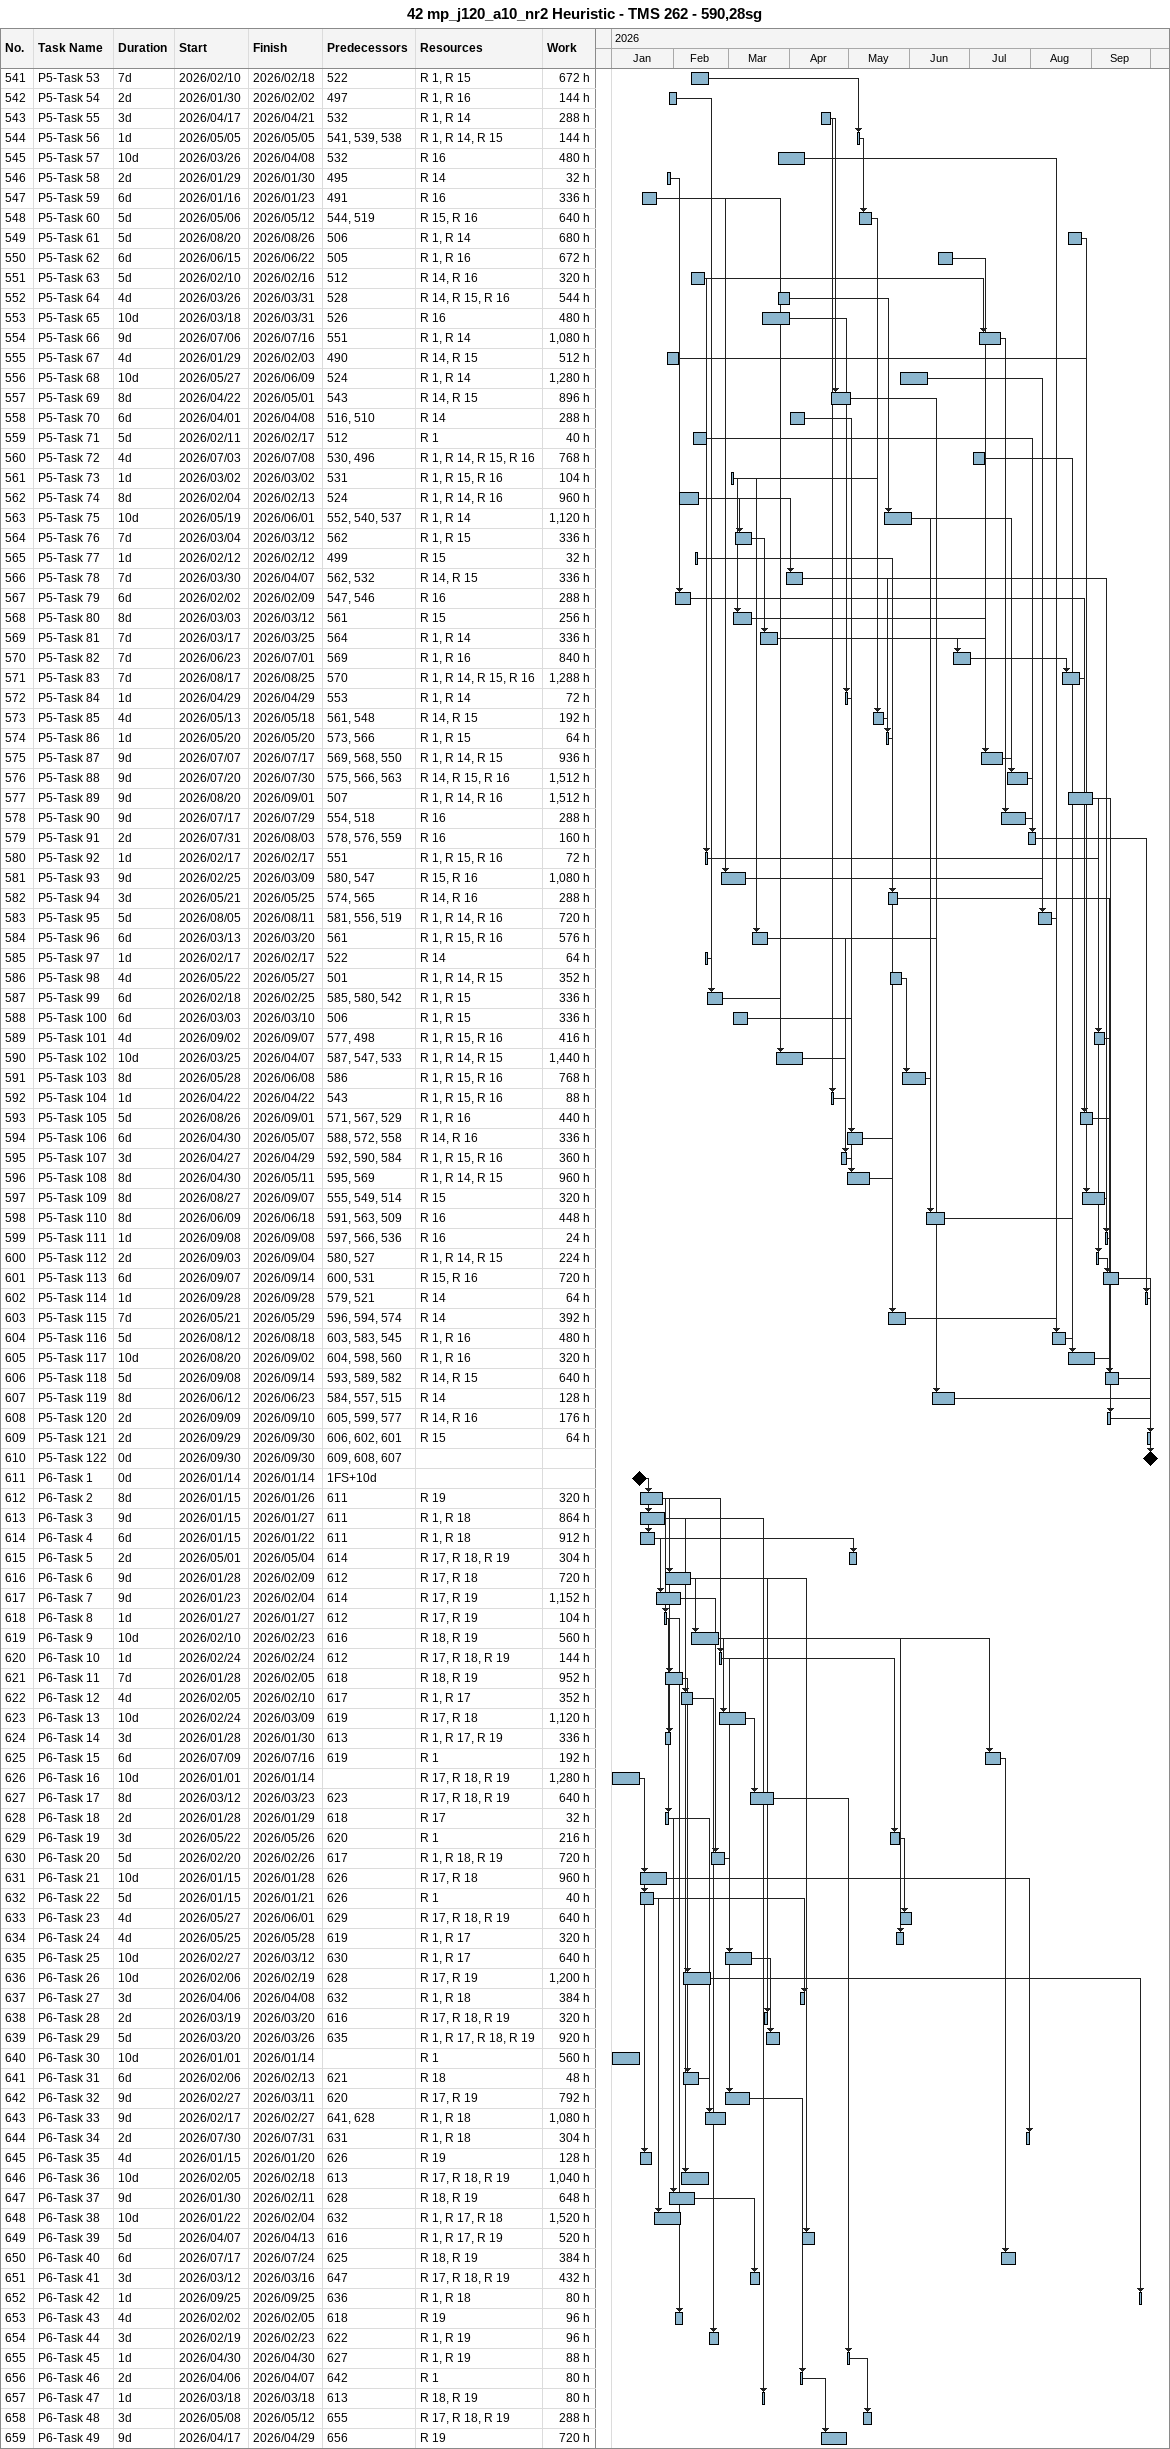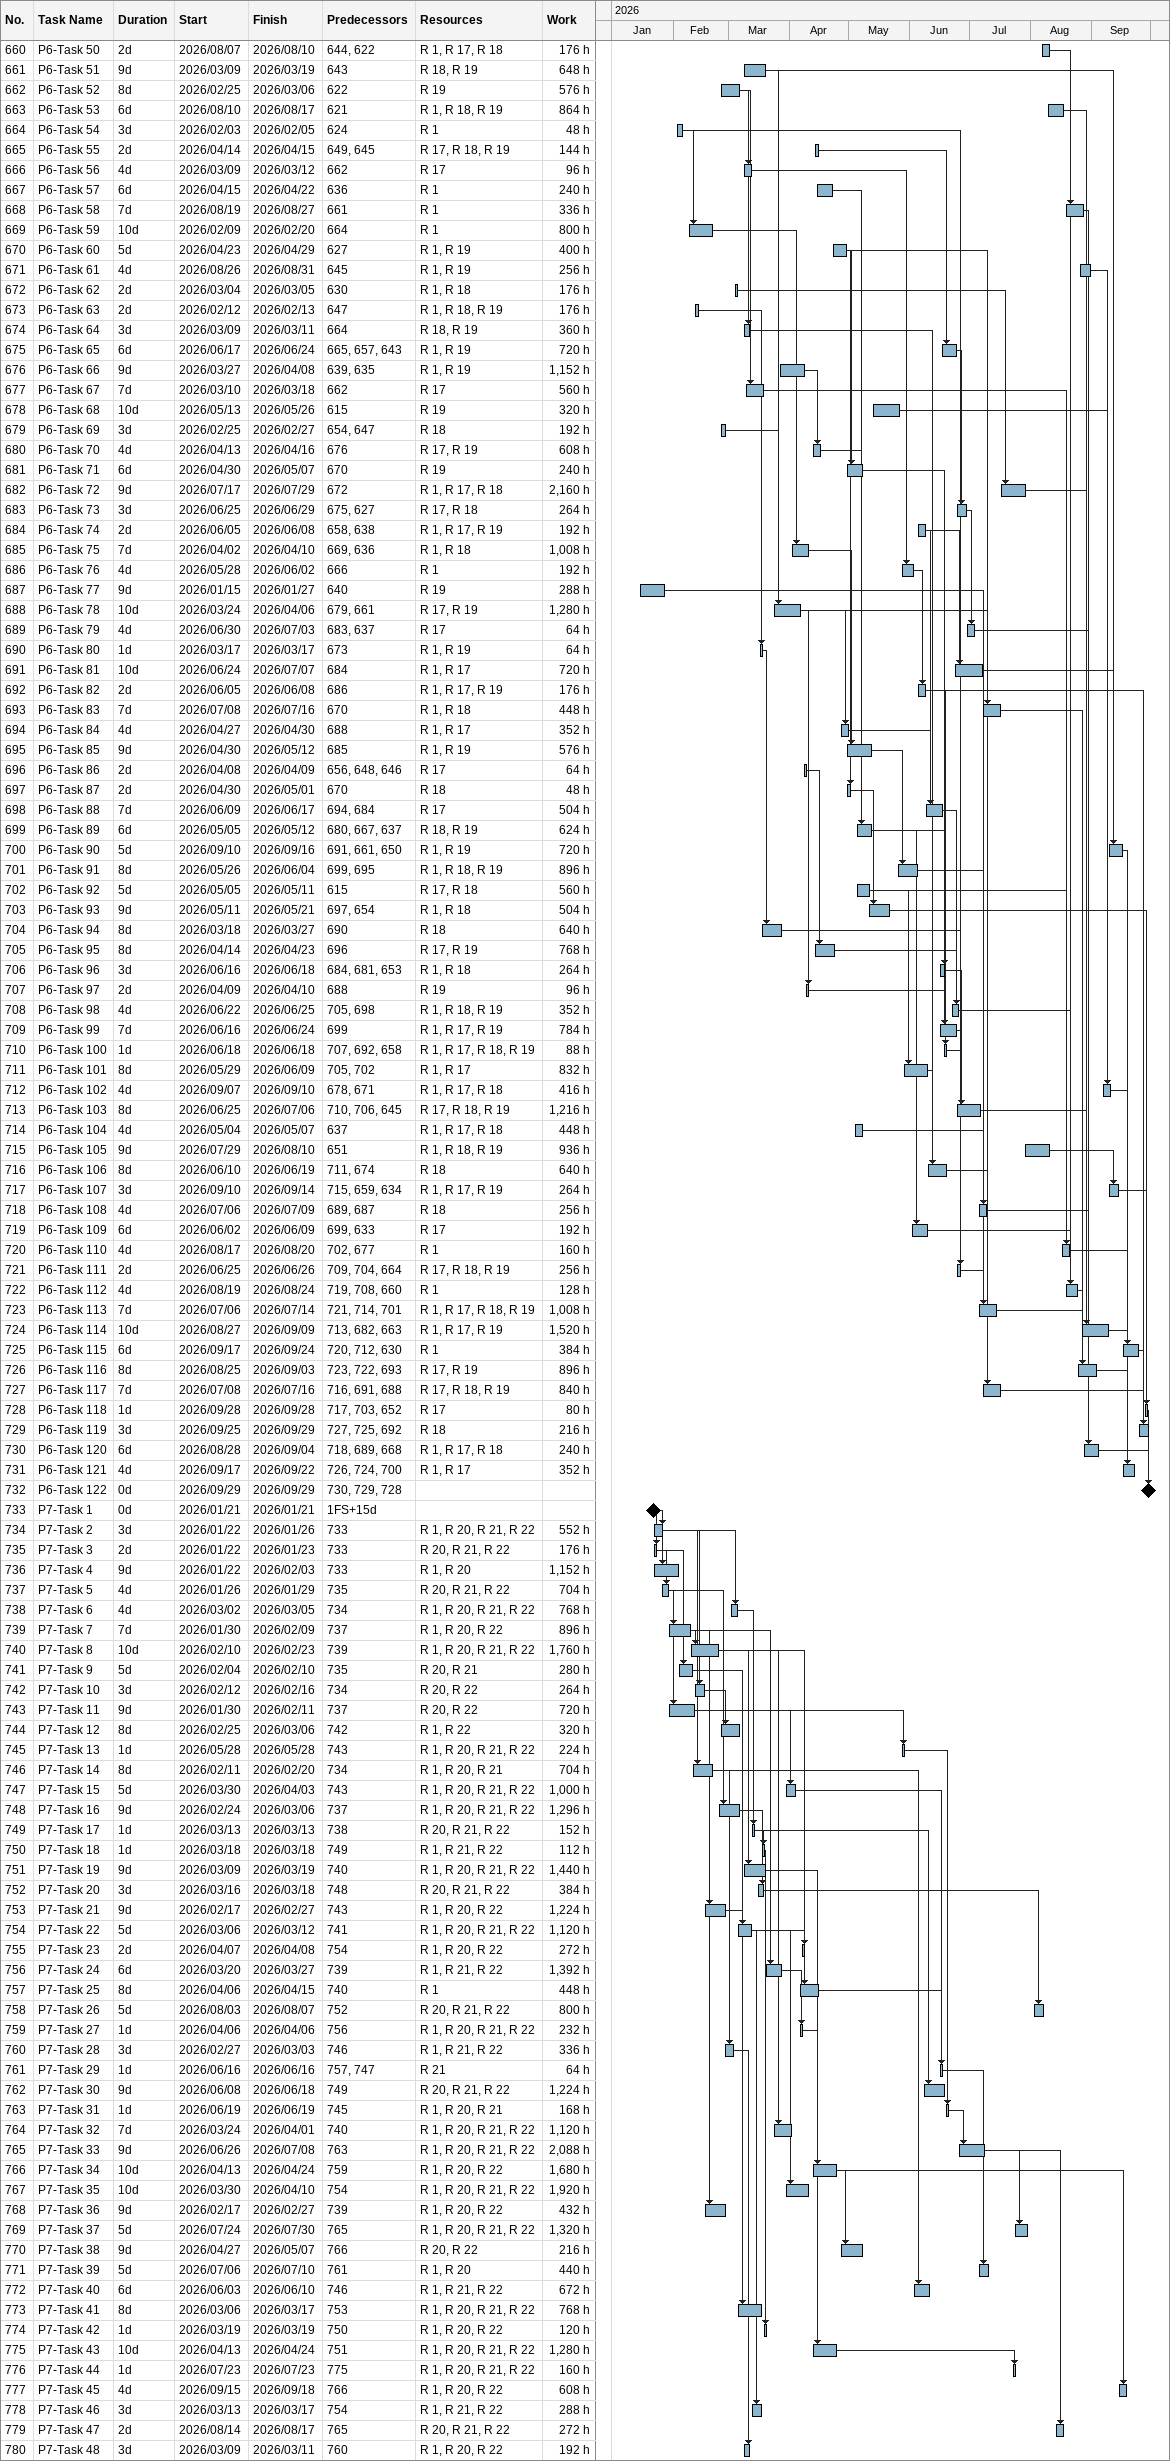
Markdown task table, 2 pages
42 mp_j120_a10_nr2 Heuristic - TMS 262 - 590,28sg

| ID | Task | Duration | Start | Finish | Predecessors | Resources | Work (h) |
|---|---|---|---|---|---|---|---|
| 541 | P5-Task 53 | 7d | 2026-02-10 | 2026-02-18 | 522 | R 1, R 15 | 672 |
| 542 | P5-Task 54 | 2d | 2026-01-30 | 2026-02-02 | 497 | R 1, R 16 | 144 |
| 543 | P5-Task 55 | 3d | 2026-04-17 | 2026-04-21 | 532 | R 1, R 14 | 288 |
| 544 | P5-Task 56 | 1d | 2026-05-05 | 2026-05-05 | 541, 539, 538 | R 1, R 14, R 15 | 144 |
| 545 | P5-Task 57 | 10d | 2026-03-26 | 2026-04-08 | 532 | R 16 | 480 |
| 546 | P5-Task 58 | 2d | 2026-01-29 | 2026-01-30 | 495 | R 14 | 32 |
| 547 | P5-Task 59 | 6d | 2026-01-16 | 2026-01-23 | 491 | R 16 | 336 |
| 548 | P5-Task 60 | 5d | 2026-05-06 | 2026-05-12 | 544, 519 | R 15, R 16 | 640 |
| 549 | P5-Task 61 | 5d | 2026-08-20 | 2026-08-26 | 506 | R 1, R 14 | 680 |
| 550 | P5-Task 62 | 6d | 2026-06-15 | 2026-06-22 | 505 | R 1, R 16 | 672 |
| 551 | P5-Task 63 | 5d | 2026-02-10 | 2026-02-16 | 512 | R 14, R 16 | 320 |
| 552 | P5-Task 64 | 4d | 2026-03-26 | 2026-03-31 | 528 | R 14, R 15, R 16 | 544 |
| 553 | P5-Task 65 | 10d | 2026-03-18 | 2026-03-31 | 526 | R 16 | 480 |
| 554 | P5-Task 66 | 9d | 2026-07-06 | 2026-07-16 | 551 | R 1, R 14 | 1080 |
| 555 | P5-Task 67 | 4d | 2026-01-29 | 2026-02-03 | 490 | R 14, R 15 | 512 |
| 556 | P5-Task 68 | 10d | 2026-05-27 | 2026-06-09 | 524 | R 1, R 14 | 1280 |
| 557 | P5-Task 69 | 8d | 2026-04-22 | 2026-05-01 | 543 | R 14, R 15 | 896 |
| 558 | P5-Task 70 | 6d | 2026-04-01 | 2026-04-08 | 516, 510 | R 14 | 288 |
| 559 | P5-Task 71 | 5d | 2026-02-11 | 2026-02-17 | 512 | R 1 | 40 |
| 560 | P5-Task 72 | 4d | 2026-07-03 | 2026-07-08 | 530, 496 | R 1, R 14, R 15, R 16 | 768 |
| 561 | P5-Task 73 | 1d | 2026-03-02 | 2026-03-02 | 531 | R 1, R 15, R 16 | 104 |
| 562 | P5-Task 74 | 8d | 2026-02-04 | 2026-02-13 | 524 | R 1, R 14, R 16 | 960 |
| 563 | P5-Task 75 | 10d | 2026-05-19 | 2026-06-01 | 552, 540, 537 | R 1, R 14 | 1120 |
| 564 | P5-Task 76 | 7d | 2026-03-04 | 2026-03-12 | 562 | R 1, R 15 | 336 |
| 565 | P5-Task 77 | 1d | 2026-02-12 | 2026-02-12 | 499 | R 15 | 32 |
| 566 | P5-Task 78 | 7d | 2026-03-30 | 2026-04-07 | 562, 532 | R 14, R 15 | 336 |
| 567 | P5-Task 79 | 6d | 2026-02-02 | 2026-02-09 | 547, 546 | R 16 | 288 |
| 568 | P5-Task 80 | 8d | 2026-03-03 | 2026-03-12 | 561 | R 15 | 256 |
| 569 | P5-Task 81 | 7d | 2026-03-17 | 2026-03-25 | 564 | R 1, R 14 | 336 |
| 570 | P5-Task 82 | 7d | 2026-06-23 | 2026-07-01 | 569 | R 1, R 16 | 840 |
| 571 | P5-Task 83 | 7d | 2026-08-17 | 2026-08-25 | 570 | R 1, R 14, R 15, R 16 | 1288 |
| 572 | P5-Task 84 | 1d | 2026-04-29 | 2026-04-29 | 553 | R 1, R 14 | 72 |
| 573 | P5-Task 85 | 4d | 2026-05-13 | 2026-05-18 | 561, 548 | R 14, R 15 | 192 |
| 574 | P5-Task 86 | 1d | 2026-05-20 | 2026-05-20 | 573, 566 | R 1, R 15 | 64 |
| 575 | P5-Task 87 | 9d | 2026-07-07 | 2026-07-17 | 569, 568, 550 | R 1, R 14, R 15 | 936 |
| 576 | P5-Task 88 | 9d | 2026-07-20 | 2026-07-30 | 575, 566, 563 | R 14, R 15, R 16 | 1512 |
| 577 | P5-Task 89 | 9d | 2026-08-20 | 2026-09-01 | 507 | R 1, R 14, R 16 | 1512 |
| 578 | P5-Task 90 | 9d | 2026-07-17 | 2026-07-29 | 554, 518 | R 16 | 288 |
| 579 | P5-Task 91 | 2d | 2026-07-31 | 2026-08-03 | 578, 576, 559 | R 16 | 160 |
| 580 | P5-Task 92 | 1d | 2026-02-17 | 2026-02-17 | 551 | R 1, R 15, R 16 | 72 |
| 581 | P5-Task 93 | 9d | 2026-02-25 | 2026-03-09 | 580, 547 | R 15, R 16 | 1080 |
| 582 | P5-Task 94 | 3d | 2026-05-21 | 2026-05-25 | 574, 565 | R 14, R 16 | 288 |
| 583 | P5-Task 95 | 5d | 2026-08-05 | 2026-08-11 | 581, 556, 519 | R 1, R 14, R 16 | 720 |
| 584 | P5-Task 96 | 6d | 2026-03-13 | 2026-03-20 | 561 | R 1, R 15, R 16 | 576 |
| 585 | P5-Task 97 | 1d | 2026-02-17 | 2026-02-17 | 522 | R 14 | 64 |
| 586 | P5-Task 98 | 4d | 2026-05-22 | 2026-05-27 | 501 | R 1, R 14, R 15 | 352 |
| 587 | P5-Task 99 | 6d | 2026-02-18 | 2026-02-25 | 585, 580, 542 | R 1, R 15 | 336 |
| 588 | P5-Task 100 | 6d | 2026-03-03 | 2026-03-10 | 506 | R 1, R 15 | 336 |
| 589 | P5-Task 101 | 4d | 2026-09-02 | 2026-09-07 | 577, 498 | R 1, R 15, R 16 | 416 |
| 590 | P5-Task 102 | 10d | 2026-03-25 | 2026-04-07 | 587, 547, 533 | R 1, R 14, R 15 | 1440 |
| 591 | P5-Task 103 | 8d | 2026-05-28 | 2026-06-08 | 586 | R 1, R 15, R 16 | 768 |
| 592 | P5-Task 104 | 1d | 2026-04-22 | 2026-04-22 | 543 | R 1, R 15, R 16 | 88 |
| 593 | P5-Task 105 | 5d | 2026-08-26 | 2026-09-01 | 571, 567, 529 | R 1, R 16 | 440 |
| 594 | P5-Task 106 | 6d | 2026-04-30 | 2026-05-07 | 588, 572, 558 | R 14, R 16 | 336 |
| 595 | P5-Task 107 | 3d | 2026-04-27 | 2026-04-29 | 592, 590, 584 | R 1, R 15, R 16 | 360 |
| 596 | P5-Task 108 | 8d | 2026-04-30 | 2026-05-11 | 595, 569 | R 1, R 14, R 15 | 960 |
| 597 | P5-Task 109 | 8d | 2026-08-27 | 2026-09-07 | 555, 549, 514 | R 15 | 320 |
| 598 | P5-Task 110 | 8d | 2026-06-09 | 2026-06-18 | 591, 563, 509 | R 16 | 448 |
| 599 | P5-Task 111 | 1d | 2026-09-08 | 2026-09-08 | 597, 566, 536 | R 16 | 24 |
| 600 | P5-Task 112 | 2d | 2026-09-03 | 2026-09-04 | 580, 527 | R 1, R 14, R 15 | 224 |
| 601 | P5-Task 113 | 6d | 2026-09-07 | 2026-09-14 | 600, 531 | R 15, R 16 | 720 |
| 602 | P5-Task 114 | 1d | 2026-09-28 | 2026-09-28 | 579, 521 | R 14 | 64 |
| 603 | P5-Task 115 | 7d | 2026-05-21 | 2026-05-29 | 596, 594, 574 | R 14 | 392 |
| 604 | P5-Task 116 | 5d | 2026-08-12 | 2026-08-18 | 603, 583, 545 | R 1, R 16 | 480 |
| 605 | P5-Task 117 | 10d | 2026-08-20 | 2026-09-02 | 604, 598, 560 | R 1, R 16 | 320 |
| 606 | P5-Task 118 | 5d | 2026-09-08 | 2026-09-14 | 593, 589, 582 | R 14, R 15 | 640 |
| 607 | P5-Task 119 | 8d | 2026-06-12 | 2026-06-23 | 584, 557, 515 | R 14 | 128 |
| 608 | P5-Task 120 | 2d | 2026-09-09 | 2026-09-10 | 605, 599, 577 | R 14, R 16 | 176 |
| 609 | P5-Task 121 | 2d | 2026-09-29 | 2026-09-30 | 606, 602, 601 | R 15 | 64 |
| 610 | P5-Task 122 | 0d | 2026-09-30 | 2026-09-30 | 609, 608, 607 |  |  |
| 611 | P6-Task 1 | 0d | 2026-01-14 | 2026-01-14 | 1FS+10d |  |  |
| 612 | P6-Task 2 | 8d | 2026-01-15 | 2026-01-26 | 611 | R 19 | 320 |
| 613 | P6-Task 3 | 9d | 2026-01-15 | 2026-01-27 | 611 | R 1, R 18 | 864 |
| 614 | P6-Task 4 | 6d | 2026-01-15 | 2026-01-22 | 611 | R 1, R 18 | 912 |
| 615 | P6-Task 5 | 2d | 2026-05-01 | 2026-05-04 | 614 | R 17, R 18, R 19 | 304 |
| 616 | P6-Task 6 | 9d | 2026-01-28 | 2026-02-09 | 612 | R 17, R 18 | 720 |
| 617 | P6-Task 7 | 9d | 2026-01-23 | 2026-02-04 | 614 | R 17, R 19 | 1152 |
| 618 | P6-Task 8 | 1d | 2026-01-27 | 2026-01-27 | 612 | R 17, R 19 | 104 |
| 619 | P6-Task 9 | 10d | 2026-02-10 | 2026-02-23 | 616 | R 18, R 19 | 560 |
| 620 | P6-Task 10 | 1d | 2026-02-24 | 2026-02-24 | 612 | R 17, R 18, R 19 | 144 |
| 621 | P6-Task 11 | 7d | 2026-01-28 | 2026-02-05 | 618 | R 18, R 19 | 952 |
| 622 | P6-Task 12 | 4d | 2026-02-05 | 2026-02-10 | 617 | R 1, R 17 | 352 |
| 623 | P6-Task 13 | 10d | 2026-02-24 | 2026-03-09 | 619 | R 17, R 18 | 1120 |
| 624 | P6-Task 14 | 3d | 2026-01-28 | 2026-01-30 | 613 | R 1, R 17, R 19 | 336 |
| 625 | P6-Task 15 | 6d | 2026-07-09 | 2026-07-16 | 619 | R 1 | 192 |
| 626 | P6-Task 16 | 10d | 2026-01-01 | 2026-01-14 |  | R 17, R 18, R 19 | 1280 |
| 627 | P6-Task 17 | 8d | 2026-03-12 | 2026-03-23 | 623 | R 17, R 18, R 19 | 640 |
| 628 | P6-Task 18 | 2d | 2026-01-28 | 2026-01-29 | 618 | R 17 | 32 |
| 629 | P6-Task 19 | 3d | 2026-05-22 | 2026-05-26 | 620 | R 1 | 216 |
| 630 | P6-Task 20 | 5d | 2026-02-20 | 2026-02-26 | 617 | R 1, R 18, R 19 | 720 |
| 631 | P6-Task 21 | 10d | 2026-01-15 | 2026-01-28 | 626 | R 17, R 18 | 960 |
| 632 | P6-Task 22 | 5d | 2026-01-15 | 2026-01-21 | 626 | R 1 | 40 |
| 633 | P6-Task 23 | 4d | 2026-05-27 | 2026-06-01 | 629 | R 17, R 18, R 19 | 640 |
| 634 | P6-Task 24 | 4d | 2026-05-25 | 2026-05-28 | 619 | R 1, R 17 | 320 |
| 635 | P6-Task 25 | 10d | 2026-02-27 | 2026-03-12 | 630 | R 1, R 17 | 640 |
| 636 | P6-Task 26 | 10d | 2026-02-06 | 2026-02-19 | 628 | R 17, R 19 | 1200 |
| 637 | P6-Task 27 | 3d | 2026-04-06 | 2026-04-08 | 632 | R 1, R 18 | 384 |
| 638 | P6-Task 28 | 2d | 2026-03-19 | 2026-03-20 | 616 | R 17, R 18, R 19 | 320 |
| 639 | P6-Task 29 | 5d | 2026-03-20 | 2026-03-26 | 635 | R 1, R 17, R 18, R 19 | 920 |
| 640 | P6-Task 30 | 10d | 2026-01-01 | 2026-01-14 |  | R 1 | 560 |
| 641 | P6-Task 31 | 6d | 2026-02-06 | 2026-02-13 | 621 | R 18 | 48 |
| 642 | P6-Task 32 | 9d | 2026-02-27 | 2026-03-11 | 620 | R 17, R 19 | 792 |
| 643 | P6-Task 33 | 9d | 2026-02-17 | 2026-02-27 | 641, 628 | R 1, R 18 | 1080 |
| 644 | P6-Task 34 | 2d | 2026-07-30 | 2026-07-31 | 631 | R 1, R 18 | 304 |
| 645 | P6-Task 35 | 4d | 2026-01-15 | 2026-01-20 | 626 | R 19 | 128 |
| 646 | P6-Task 36 | 10d | 2026-02-05 | 2026-02-18 | 613 | R 17, R 18, R 19 | 1040 |
| 647 | P6-Task 37 | 9d | 2026-01-30 | 2026-02-11 | 628 | R 18, R 19 | 648 |
| 648 | P6-Task 38 | 10d | 2026-01-22 | 2026-02-04 | 632 | R 1, R 17, R 18 | 1520 |
| 649 | P6-Task 39 | 5d | 2026-04-07 | 2026-04-13 | 616 | R 1, R 17, R 19 | 520 |
| 650 | P6-Task 40 | 6d | 2026-07-17 | 2026-07-24 | 625 | R 18, R 19 | 384 |
| 651 | P6-Task 41 | 3d | 2026-03-12 | 2026-03-16 | 647 | R 17, R 18, R 19 | 432 |
| 652 | P6-Task 42 | 1d | 2026-09-25 | 2026-09-25 | 636 | R 1, R 18 | 80 |
| 653 | P6-Task 43 | 4d | 2026-02-02 | 2026-02-05 | 618 | R 19 | 96 |
| 654 | P6-Task 44 | 3d | 2026-02-19 | 2026-02-23 | 622 | R 1, R 19 | 96 |
| 655 | P6-Task 45 | 1d | 2026-04-30 | 2026-04-30 | 627 | R 1, R 19 | 88 |
| 656 | P6-Task 46 | 2d | 2026-04-06 | 2026-04-07 | 642 | R 1 | 80 |
| 657 | P6-Task 47 | 1d | 2026-03-18 | 2026-03-18 | 613 | R 18, R 19 | 80 |
| 658 | P6-Task 48 | 3d | 2026-05-08 | 2026-05-12 | 655 | R 17, R 18, R 19 | 288 |
| 659 | P6-Task 49 | 9d | 2026-04-17 | 2026-04-29 | 656 | R 19 | 720 |
| 660 | P6-Task 50 | 2d | 2026-08-07 | 2026-08-10 | 644, 622 | R 1, R 17, R 18 | 176 |
| 661 | P6-Task 51 | 9d | 2026-03-09 | 2026-03-19 | 643 | R 18, R 19 | 648 |
| 662 | P6-Task 52 | 8d | 2026-02-25 | 2026-03-06 | 622 | R 19 | 576 |
| 663 | P6-Task 53 | 6d | 2026-08-10 | 2026-08-17 | 621 | R 1, R 18, R 19 | 864 |
| 664 | P6-Task 54 | 3d | 2026-02-03 | 2026-02-05 | 624 | R 1 | 48 |
| 665 | P6-Task 55 | 2d | 2026-04-14 | 2026-04-15 | 649, 645 | R 17, R 18, R 19 | 144 |
| 666 | P6-Task 56 | 4d | 2026-03-09 | 2026-03-12 | 662 | R 17 | 96 |
| 667 | P6-Task 57 | 6d | 2026-04-15 | 2026-04-22 | 636 | R 1 | 240 |
| 668 | P6-Task 58 | 7d | 2026-08-19 | 2026-08-27 | 661 | R 1 | 336 |
| 669 | P6-Task 59 | 10d | 2026-02-09 | 2026-02-20 | 664 | R 1 | 800 |
| 670 | P6-Task 60 | 5d | 2026-04-23 | 2026-04-29 | 627 | R 1, R 19 | 400 |
| 671 | P6-Task 61 | 4d | 2026-08-26 | 2026-08-31 | 645 | R 1, R 19 | 256 |
| 672 | P6-Task 62 | 2d | 2026-03-04 | 2026-03-05 | 630 | R 1, R 18 | 176 |
| 673 | P6-Task 63 | 2d | 2026-02-12 | 2026-02-13 | 647 | R 1, R 18, R 19 | 176 |
| 674 | P6-Task 64 | 3d | 2026-03-09 | 2026-03-11 | 664 | R 18, R 19 | 360 |
| 675 | P6-Task 65 | 6d | 2026-06-17 | 2026-06-24 | 665, 657, 643 | R 1, R 19 | 720 |
| 676 | P6-Task 66 | 9d | 2026-03-27 | 2026-04-08 | 639, 635 | R 1, R 19 | 1152 |
| 677 | P6-Task 67 | 7d | 2026-03-10 | 2026-03-18 | 662 | R 17 | 560 |
| 678 | P6-Task 68 | 10d | 2026-05-13 | 2026-05-26 | 615 | R 19 | 320 |
| 679 | P6-Task 69 | 3d | 2026-02-25 | 2026-02-27 | 654, 647 | R 18 | 192 |
| 680 | P6-Task 70 | 4d | 2026-04-13 | 2026-04-16 | 676 | R 17, R 19 | 608 |
| 681 | P6-Task 71 | 6d | 2026-04-30 | 2026-05-07 | 670 | R 19 | 240 |
| 682 | P6-Task 72 | 9d | 2026-07-17 | 2026-07-29 | 672 | R 1, R 17, R 18 | 2160 |
| 683 | P6-Task 73 | 3d | 2026-06-25 | 2026-06-29 | 675, 627 | R 17, R 18 | 264 |
| 684 | P6-Task 74 | 2d | 2026-06-05 | 2026-06-08 | 658, 638 | R 1, R 17, R 19 | 192 |
| 685 | P6-Task 75 | 7d | 2026-04-02 | 2026-04-10 | 669, 636 | R 1, R 18 | 1008 |
| 686 | P6-Task 76 | 4d | 2026-05-28 | 2026-06-02 | 666 | R 1 | 192 |
| 687 | P6-Task 77 | 9d | 2026-01-15 | 2026-01-27 | 640 | R 19 | 288 |
| 688 | P6-Task 78 | 10d | 2026-03-24 | 2026-04-06 | 679, 661 | R 17, R 19 | 1280 |
| 689 | P6-Task 79 | 4d | 2026-06-30 | 2026-07-03 | 683, 637 | R 17 | 64 |
| 690 | P6-Task 80 | 1d | 2026-03-17 | 2026-03-17 | 673 | R 1, R 19 | 64 |
| 691 | P6-Task 81 | 10d | 2026-06-24 | 2026-07-07 | 684 | R 1, R 17 | 720 |
| 692 | P6-Task 82 | 2d | 2026-06-05 | 2026-06-08 | 686 | R 1, R 17, R 19 | 176 |
| 693 | P6-Task 83 | 7d | 2026-07-08 | 2026-07-16 | 670 | R 1, R 18 | 448 |
| 694 | P6-Task 84 | 4d | 2026-04-27 | 2026-04-30 | 688 | R 1, R 17 | 352 |
| 695 | P6-Task 85 | 9d | 2026-04-30 | 2026-05-12 | 685 | R 1, R 19 | 576 |
| 696 | P6-Task 86 | 2d | 2026-04-08 | 2026-04-09 | 656, 648, 646 | R 17 | 64 |
| 697 | P6-Task 87 | 2d | 2026-04-30 | 2026-05-01 | 670 | R 18 | 48 |
| 698 | P6-Task 88 | 7d | 2026-06-09 | 2026-06-17 | 694, 684 | R 17 | 504 |
| 699 | P6-Task 89 | 6d | 2026-05-05 | 2026-05-12 | 680, 667, 637 | R 18, R 19 | 624 |
| 700 | P6-Task 90 | 5d | 2026-09-10 | 2026-09-16 | 691, 661, 650 | R 1, R 19 | 720 |
| 701 | P6-Task 91 | 8d | 2026-05-26 | 2026-06-04 | 699, 695 | R 1, R 18, R 19 | 896 |
| 702 | P6-Task 92 | 5d | 2026-05-05 | 2026-05-11 | 615 | R 17, R 18 | 560 |
| 703 | P6-Task 93 | 9d | 2026-05-11 | 2026-05-21 | 697, 654 | R 1, R 18 | 504 |
| 704 | P6-Task 94 | 8d | 2026-03-18 | 2026-03-27 | 690 | R 18 | 640 |
| 705 | P6-Task 95 | 8d | 2026-04-14 | 2026-04-23 | 696 | R 17, R 19 | 768 |
| 706 | P6-Task 96 | 3d | 2026-06-16 | 2026-06-18 | 684, 681, 653 | R 1, R 18 | 264 |
| 707 | P6-Task 97 | 2d | 2026-04-09 | 2026-04-10 | 688 | R 19 | 96 |
| 708 | P6-Task 98 | 4d | 2026-06-22 | 2026-06-25 | 705, 698 | R 1, R 18, R 19 | 352 |
| 709 | P6-Task 99 | 7d | 2026-06-16 | 2026-06-24 | 699 | R 1, R 17, R 19 | 784 |
| 710 | P6-Task 100 | 1d | 2026-06-18 | 2026-06-18 | 707, 692, 658 | R 1, R 17, R 18, R 19 | 88 |
| 711 | P6-Task 101 | 8d | 2026-05-29 | 2026-06-09 | 705, 702 | R 1, R 17 | 832 |
| 712 | P6-Task 102 | 4d | 2026-09-07 | 2026-09-10 | 678, 671 | R 1, R 17, R 18 | 416 |
| 713 | P6-Task 103 | 8d | 2026-06-25 | 2026-07-06 | 710, 706, 645 | R 17, R 18, R 19 | 1216 |
| 714 | P6-Task 104 | 4d | 2026-05-04 | 2026-05-07 | 637 | R 1, R 17, R 18 | 448 |
| 715 | P6-Task 105 | 9d | 2026-07-29 | 2026-08-10 | 651 | R 1, R 18, R 19 | 936 |
| 716 | P6-Task 106 | 8d | 2026-06-10 | 2026-06-19 | 711, 674 | R 18 | 640 |
| 717 | P6-Task 107 | 3d | 2026-09-10 | 2026-09-14 | 715, 659, 634 | R 1, R 17, R 19 | 264 |
| 718 | P6-Task 108 | 4d | 2026-07-06 | 2026-07-09 | 689, 687 | R 18 | 256 |
| 719 | P6-Task 109 | 6d | 2026-06-02 | 2026-06-09 | 699, 633 | R 17 | 192 |
| 720 | P6-Task 110 | 4d | 2026-08-17 | 2026-08-20 | 702, 677 | R 1 | 160 |
| 721 | P6-Task 111 | 2d | 2026-06-25 | 2026-06-26 | 709, 704, 664 | R 17, R 18, R 19 | 256 |
| 722 | P6-Task 112 | 4d | 2026-08-19 | 2026-08-24 | 719, 708, 660 | R 1 | 128 |
| 723 | P6-Task 113 | 7d | 2026-07-06 | 2026-07-14 | 721, 714, 701 | R 1, R 17, R 18, R 19 | 1008 |
| 724 | P6-Task 114 | 10d | 2026-08-27 | 2026-09-09 | 713, 682, 663 | R 1, R 17, R 19 | 1520 |
| 725 | P6-Task 115 | 6d | 2026-09-17 | 2026-09-24 | 720, 712, 630 | R 1 | 384 |
| 726 | P6-Task 116 | 8d | 2026-08-25 | 2026-09-03 | 723, 722, 693 | R 17, R 19 | 896 |
| 727 | P6-Task 117 | 7d | 2026-07-08 | 2026-07-16 | 716, 691, 688 | R 17, R 18, R 19 | 840 |
| 728 | P6-Task 118 | 1d | 2026-09-28 | 2026-09-28 | 717, 703, 652 | R 17 | 80 |
| 729 | P6-Task 119 | 3d | 2026-09-25 | 2026-09-29 | 727, 725, 692 | R 18 | 216 |
| 730 | P6-Task 120 | 6d | 2026-08-28 | 2026-09-04 | 718, 689, 668 | R 1, R 17, R 18 | 240 |
| 731 | P6-Task 121 | 4d | 2026-09-17 | 2026-09-22 | 726, 724, 700 | R 1, R 17 | 352 |
| 732 | P6-Task 122 | 0d | 2026-09-29 | 2026-09-29 | 730, 729, 728 |  |  |
| 733 | P7-Task 1 | 0d | 2026-01-21 | 2026-01-21 | 1FS+15d |  |  |
| 734 | P7-Task 2 | 3d | 2026-01-22 | 2026-01-26 | 733 | R 1, R 20, R 21, R 22 | 552 |
| 735 | P7-Task 3 | 2d | 2026-01-22 | 2026-01-23 | 733 | R 20, R 21, R 22 | 176 |
| 736 | P7-Task 4 | 9d | 2026-01-22 | 2026-02-03 | 733 | R 1, R 20 | 1152 |
| 737 | P7-Task 5 | 4d | 2026-01-26 | 2026-01-29 | 735 | R 20, R 21, R 22 | 704 |
| 738 | P7-Task 6 | 4d | 2026-03-02 | 2026-03-05 | 734 | R 1, R 20, R 21, R 22 | 768 |
| 739 | P7-Task 7 | 7d | 2026-01-30 | 2026-02-09 | 737 | R 1, R 20, R 22 | 896 |
| 740 | P7-Task 8 | 10d | 2026-02-10 | 2026-02-23 | 739 | R 1, R 20, R 21, R 22 | 1760 |
| 741 | P7-Task 9 | 5d | 2026-02-04 | 2026-02-10 | 735 | R 20, R 21 | 280 |
| 742 | P7-Task 10 | 3d | 2026-02-12 | 2026-02-16 | 734 | R 20, R 22 | 264 |
| 743 | P7-Task 11 | 9d | 2026-01-30 | 2026-02-11 | 737 | R 20, R 22 | 720 |
| 744 | P7-Task 12 | 8d | 2026-02-25 | 2026-03-06 | 742 | R 1, R 22 | 320 |
| 745 | P7-Task 13 | 1d | 2026-05-28 | 2026-05-28 | 743 | R 1, R 20, R 21, R 22 | 224 |
| 746 | P7-Task 14 | 8d | 2026-02-11 | 2026-02-20 | 734 | R 1, R 20, R 21 | 704 |
| 747 | P7-Task 15 | 5d | 2026-03-30 | 2026-04-03 | 743 | R 1, R 20, R 21, R 22 | 1000 |
| 748 | P7-Task 16 | 9d | 2026-02-24 | 2026-03-06 | 737 | R 1, R 20, R 21, R 22 | 1296 |
| 749 | P7-Task 17 | 1d | 2026-03-13 | 2026-03-13 | 738 | R 20, R 21, R 22 | 152 |
| 750 | P7-Task 18 | 1d | 2026-03-18 | 2026-03-18 | 749 | R 1, R 21, R 22 | 112 |
| 751 | P7-Task 19 | 9d | 2026-03-09 | 2026-03-19 | 740 | R 1, R 20, R 21, R 22 | 1440 |
| 752 | P7-Task 20 | 3d | 2026-03-16 | 2026-03-18 | 748 | R 20, R 21, R 22 | 384 |
| 753 | P7-Task 21 | 9d | 2026-02-17 | 2026-02-27 | 743 | R 1, R 20, R 22 | 1224 |
| 754 | P7-Task 22 | 5d | 2026-03-06 | 2026-03-12 | 741 | R 1, R 20, R 21, R 22 | 1120 |
| 755 | P7-Task 23 | 2d | 2026-04-07 | 2026-04-08 | 754 | R 1, R 20, R 22 | 272 |
| 756 | P7-Task 24 | 6d | 2026-03-20 | 2026-03-27 | 739 | R 1, R 21, R 22 | 1392 |
| 757 | P7-Task 25 | 8d | 2026-04-06 | 2026-04-15 | 740 | R 1 | 448 |
| 758 | P7-Task 26 | 5d | 2026-08-03 | 2026-08-07 | 752 | R 20, R 21, R 22 | 800 |
| 759 | P7-Task 27 | 1d | 2026-04-06 | 2026-04-06 | 756 | R 1, R 20, R 21, R 22 | 232 |
| 760 | P7-Task 28 | 3d | 2026-02-27 | 2026-03-03 | 746 | R 1, R 21, R 22 | 336 |
| 761 | P7-Task 29 | 1d | 2026-06-16 | 2026-06-16 | 757, 747 | R 21 | 64 |
| 762 | P7-Task 30 | 9d | 2026-06-08 | 2026-06-18 | 749 | R 20, R 21, R 22 | 1224 |
| 763 | P7-Task 31 | 1d | 2026-06-19 | 2026-06-19 | 745 | R 1, R 20, R 21 | 168 |
| 764 | P7-Task 32 | 7d | 2026-03-24 | 2026-04-01 | 740 | R 1, R 20, R 21, R 22 | 1120 |
| 765 | P7-Task 33 | 9d | 2026-06-26 | 2026-07-08 | 763 | R 1, R 20, R 21, R 22 | 2088 |
| 766 | P7-Task 34 | 10d | 2026-04-13 | 2026-04-24 | 759 | R 1, R 20, R 22 | 1680 |
| 767 | P7-Task 35 | 10d | 2026-03-30 | 2026-04-10 | 754 | R 1, R 20, R 21, R 22 | 1920 |
| 768 | P7-Task 36 | 9d | 2026-02-17 | 2026-02-27 | 739 | R 1, R 20, R 22 | 432 |
| 769 | P7-Task 37 | 5d | 2026-07-24 | 2026-07-30 | 765 | R 1, R 20, R 21, R 22 | 1320 |
| 770 | P7-Task 38 | 9d | 2026-04-27 | 2026-05-07 | 766 | R 20, R 22 | 216 |
| 771 | P7-Task 39 | 5d | 2026-07-06 | 2026-07-10 | 761 | R 1, R 20 | 440 |
| 772 | P7-Task 40 | 6d | 2026-06-03 | 2026-06-10 | 746 | R 1, R 21, R 22 | 672 |
| 773 | P7-Task 41 | 8d | 2026-03-06 | 2026-03-17 | 753 | R 1, R 20, R 21, R 22 | 768 |
| 774 | P7-Task 42 | 1d | 2026-03-19 | 2026-03-19 | 750 | R 1, R 20, R 22 | 120 |
| 775 | P7-Task 43 | 10d | 2026-04-13 | 2026-04-24 | 751 | R 1, R 20, R 21, R 22 | 1280 |
| 776 | P7-Task 44 | 1d | 2026-07-23 | 2026-07-23 | 775 | R 1, R 20, R 21, R 22 | 160 |
| 777 | P7-Task 45 | 4d | 2026-09-15 | 2026-09-18 | 766 | R 1, R 20, R 22 | 608 |
| 778 | P7-Task 46 | 3d | 2026-03-13 | 2026-03-17 | 754 | R 1, R 21, R 22 | 288 |
| 779 | P7-Task 47 | 2d | 2026-08-14 | 2026-08-17 | 765 | R 20, R 21, R 22 | 272 |
| 780 | P7-Task 48 | 3d | 2026-03-09 | 2026-03-11 | 760 | R 1, R 20, R 22 | 192 |
